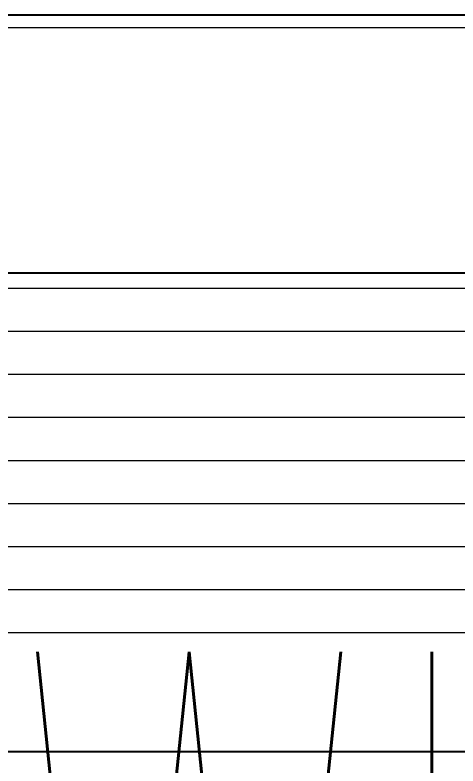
# Model space of a CAD drawing. Extents: x 27938 to 650306, y -92720 to 1524912.
# Drawn here: x 308565 to 308775.4, y 595342 to 595698.8 of the extents above; entities that cross this region are included whole.
import ezdxf

# ---------------------------------------------------------------- set-up
doc = ezdxf.new("R2010")
doc.units = 0
doc.header["$LTSCALE"] = 1000
doc.header["$MEASUREMENT"] = 0
doc.layers.add('DIM_污水', color=3, linetype='Continuous')
doc.layers.add('看线', color=251, linetype='Continuous')
doc.layers.add('平面-空调预留孔', color=173, linetype='Continuous', lineweight=15)
doc.styles.add('_TWT_SERIAL', font='simplex.shx', dxfattribs={"width": 0.6, "oblique": 10, "height": 3, "bigfont": 'aadri.shx'})

# ---------------------------------------------------------------- blocks, each defined once
blk = doc.blocks.new('gdgdgdrgdfsfs')
at = {"layer": '平面-空调预留孔', "color": 0}
for p, q in [((703030.02, 763961.62), (701455.02, 763961.62)), ((703023.86, 763845.19), (701461.18, 763845.19)), ((703023.86, 763844.89), (701461.18, 763844.89)), ((703023.86, 763837.79), (701461.18, 763837.79)), ((703026.17, 763817.33), (701458.87, 763817.33)), ((703026.17, 763796.87), (701458.87, 763796.87)), ((703026.17, 763776.42), (701458.87, 763776.42)), ((703026.17, 763755.96), (701458.87, 763755.96)), ((703026.17, 763735.5), (701458.87, 763735.5)), ((703026.17, 763715.04), (701458.87, 763715.04)), ((703026.17, 763694.59), (701458.87, 763694.59)), ((703026.17, 763674.13), (701458.87, 763674.13))]:
    blk.add_line(p, q, dxfattribs=at)

msp = doc.modelspace()

# ---------------------------------------------------------------- linework, layer by layer
at = {"layer": '看线', "color": 8, "ltscale": 0.5}
for points in [[(309116.58, 595698.81), (303216.58, 595698.81)], [(307116.58, 595698.81), (307116.58, 595348.81), (309116.58, 595348.81), (309116.58, 595698.81)]]:
    msp.add_lwpolyline(points, dxfattribs=at)

# ---------------------------------------------------------------- block references
at = {"layer": '平面-空调预留孔', "color": 8, "xscale": -1}
msp.add_blockref('gdgdgdrgdfsfs', (1010359.1, -168268.75), dxfattribs=at)

# ---------------------------------------------------------------- texts
at = {"layer": 'DIM_污水', "color": 7, "style": '_TWT_SERIAL', "width": 0.48}
msp.add_text('WL-9', height=350, dxfattribs=at).set_placement((308561.32, 595046.28))

doc.saveas('drawing.dxf')
